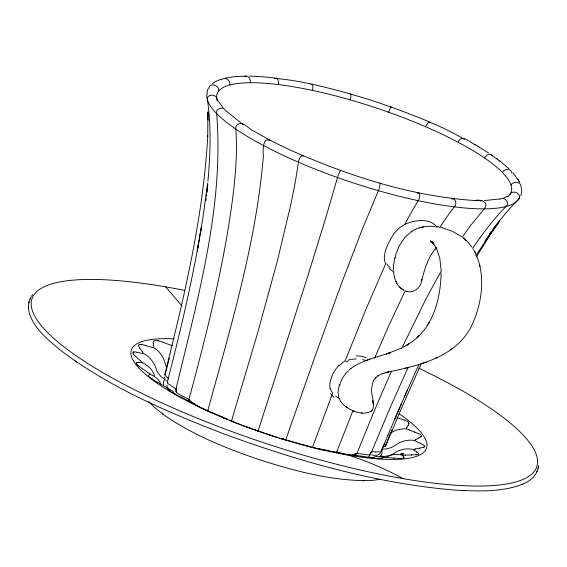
<?xml version="1.0" encoding="UTF-8"?>
<svg xmlns="http://www.w3.org/2000/svg" width="567" height="567" viewBox="0 0 567 567"><rect width="100%" height="100%" fill="white"/><g stroke="black" fill="none" stroke-linecap="round" stroke-linejoin="round"><path stroke-width="0.85" d="M441.105 273.131C440.793 290.439 437.313 308.094 428.744 323.282L429.198 322.531L427.291 325.656L427.78 324.877C422.585 333.212 415.292 340.129 406.879 345.168L408.722 344.02L403.293 347.103M207.742 136.151L207.898 111.805L208.068 120.176M207.756 135.747C203.326 216.842 184.339 296.215 164.735 374.752M278.525 84.568L278.156 79.982L276.505 78.211L263.584 76.786L249.26 76.077M339.796 385.532L339.952 384.142M283.585 438.716L283.472 439.794M206.835 192.326L207.77 182.964M207.94 181.263C210.322 154.344 211.363 127.079 207.494 100.239C205.757 92.988 218.536 93.803 217.246 100.806A154.834 36.933 18.4 0 1 312.452 90.436M206.501 196.239L206.686 194.516M206.962 191.944L207.246 189.371M207.43 187.649L207.798 184.218M538.558 465.564L538.267 467.357M381.215 450.581L381.045 451.637A9.008 2.148 18.4 0 1 380.592 451.849L375.935 451.927M395.093 258.098L395.95 253.959L398.41 247.892M207.267 185.544L202.766 218.699L197.217 251.167L201.42 227.204L200.194 234.497M205.842 200.838L206.154 198.287M372.484 385.248C368.415 393.122 379.869 410.118 367.536 412.719C362.511 413.79 357.253 412.67 352.639 410.593M390.961 107.624L390.911 106.943L388.593 112.216M188.627 401.025L188.931 399.515C207.557 330.029 225.439 259.991 233.88 188.421C235.943 168.732 237.268 148.873 235.844 129.085C235.645 127.618 235.936 126.023 237.027 124.946C243.158 119.828 248.899 129.928 254.618 131.473C267.177 138.972 280.296 145.492 293.6 151.566C351.249 176.684 412.457 196.565 475.564 200.576L474.657 200.555C480.171 198.854 489.81 202.249 484.303 208.876L470.738 225.312L462.254 237.19M521.066 187.344C521.803 181.879 513.362 180.327 511.037 185.005A154.834 36.933 18.4 0 1 507.196 197.04M340.356 171.071L340.398 170.419L337.946 175.997L325.742 217.87L308.512 273.769L257.935 431.437M198.599 243.413C190.08 290.141 179.158 336.401 167.272 382.371L167.315 382.881A9.008 2.148 18.4 0 0 167.598 383.335L174.019 387.665A14.097 3.359 18.4 0 1 176.061 389.054M373.554 379.954L373.348 380.953M538.147 467.924L537.211 471M538.069 468.328L538.352 466.953M206.863 92.407L207.969 88.877M28.874 302.572L28.371 307.541M394.887 257.652L393.626 264.739L393.42 270.175M225.546 111.097C224.213 105.845 214.978 108.304 216.665 113.591C224.227 206.806 197.394 299.263 175.961 389.04L175.777 391.308L176.571 392.619M28.995 302.076L30.065 299.036M28.775 302.969L29.101 301.679M165.472 373.341L169.327 358.032M350.094 99.856C350.215 98.842 352.199 93.321 350.186 94.533M373.235 381.449L372.257 384.603M340.094 383.448L342.603 377.771L346.309 372.831A15.585 12.354 -41.7 0 1 348.662 370.775M421.6 280.665C424.598 269.368 427.879 257.624 435.647 248.552L435.321 248.92L436.143 247.999M339.427 384.405L337.967 392.272L338.655 397.247M422.061 279.127C421.373 286.76 414.052 294.032 406.263 291.254M231.223 421.891L257.319 334.055L277.213 261.486L290.906 204.198L295.428 181.277L298.667 160.581L299.667 158.094L301.268 156.095L302.658 155.606L303.076 156.435M370.896 452.551L370.421 454.195L369.174 454.854A9.008 2.148 18.4 0 1 368.387 454.925L357.94 453.522A7.52 1.793 18.4 0 0 356.912 453.458L355.176 455.755M167.272 382.371L167.818 381.69M520.825 195.693L521.718 192.078L521.562 187.989M285.591 440.318L315.606 354.8L341.221 284.273L362.15 229.557L379.011 189.18L380.117 184.169L379.847 183.084L379.33 183.588M312.254 447.909L332.609 393.342L330.15 388.409M336.387 452.842L352.872 410.77M356.919 453.458L375.191 408.75L391.4 371.25M381.272 451.339L384.561 443.344M369.691 454.174L371.272 452.594L390.379 407.092L408.247 367.154M381.322 451.112L388.019 435.024M382.987 446.753L385.617 445.931L402.336 406.248L421.352 363.482M385.17 446.272L391.946 430.041M522.441 484.282C528.444 481.837 534.312 477.811 536.928 471.666M387.899 435.321L401.16 404.193M536.857 471.843L537.282 470.816M331.688 377.211L330.901 379.295A18.697 12.254 -52.1 0 0 330.1 388.438M374.574 358.167L389.082 325.097L405.207 290.708M394.49 419.7L407.489 389.77M404.271 397.07L418.864 364.638M30.398 298.334L31.164 296.867M29.973 299.227L30.483 298.143M401.712 348.485L425.987 298.852L441.573 270.303M153.515 341.398L153.629 341.206A10.121 3.267 29.1 0 1 157.123 340.604L158.207 340.887M339.165 365.467L345.218 360.662L366.488 307.973L385.624 263.946L384.383 260.026L384.369 255.547L385.603 250.175L388.197 243.746L391.436 237.495L394.653 232.768L399.317 227.962L404.831 224.334L407.482 219.344M421.203 436.236L420.955 436.604M399.799 245.135L404.668 237.651L410.047 232.81M406.716 427.575L408.226 425.314M476.372 256.83L489.604 235.681L498.811 222.349M374.064 380.195L375.864 377.565L375.602 377.884L378.664 375.234L377.877 375.822L383.306 373.284L382.115 373.71L388.636 371.86L385.177 372.732L386.467 372.406M458.079 142.232C461.687 133.309 470.071 142.593 475.238 144.769M439.623 227.877L441.36 225.177A249.331 155.642 -82.9 0 1 454.358 206.842C457.193 204.694 455.875 197.656 451.779 199.052M475.94 255.511L494.126 228.239L485.033 241.308L489.505 234.773M31.596 296.172L31.936 295.676M472.559 248.544C482.517 233.639 493.446 219.323 506.005 206.508C510.683 203.149 504.269 195.799 500.073 199.251M380.592 452.785C378.806 455.946 374.56 455.535 371.562 454.89M489.746 234.412L494.396 227.891M489.512 233.724L491.029 231.669M493.545 228.239L497.734 222.881M32.163 295.364L32.702 294.634M484.338 157.839L487.691 154.571L490.427 154.366L500.023 161.127L508.946 168.718M494.622 227.544L499.612 220.946M368.826 456.761L369.925 455.329M165.351 378.742L164.267 380.202A127.136 30.327 18.4 0 0 163.487 382.307A101.11 24.119 18.4 0 0 163.416 382.853L163.395 383.122A130.601 31.15 18.4 0 0 163.558 385.255L163.693 385.929M379.968 456.768L381.215 455.152A127.136 30.327 18.4 0 0 381.988 453.047A101.11 24.119 18.4 0 0 382.059 452.509L382.08 452.232A130.601 31.15 18.4 0 0 381.924 450.099L381.782 449.433M498.79 221.548L510.307 207.926L517.99 199.953C523.788 195.069 512.774 188.322 509.669 194.715M502.397 172.425C504.269 168.342 511.441 168.045 511.973 173.077M149.794 374.617L148.873 375.191A30.71 4.012 28 0 0 148.724 376.041M221.463 79.784C224.922 76.106 230.762 80.379 229.904 84.922M417.872 336.933L419.488 335.373L417.05 337.691M371.08 411.323L372.009 410.536M350.647 368.72C362.207 359.946 376.835 357.401 390.231 352.646L386.24 353.985L387.906 353.425M349.123 369.967L350.973 368.451M390.082 433.776C394.476 429.552 400.883 428.907 406.688 428.808M387.304 372.2C418.12 365.828 454.635 357.614 470.801 327.471C482.397 303.756 486.812 273.244 473.473 249.338M382.045 458.2L382.824 457.569M450.772 349.74L452.445 348.535M212.171 83.732L215.885 81.421L221.002 79.274M386.708 457.342C391.216 453.515 397.573 454.33 402.953 455.266M410.685 232.038C417.681 226.984 426.696 225.786 435.116 226.495M417.333 193.127L418.318 192.745C420.7 194.545 419.722 198.493 418.248 200.668A249.317 102.322 -77.9 0 0 407.489 219.372M407.772 344.616L408.722 344.02M371.456 457.945L376.318 456.456L383.958 457.335M411.132 232.137L411.996 231.655M415.675 439.588L418.935 438.015M289.425 441.487L290.814 441.246L301.424 444.372M354.701 454.124L355.353 453.798M165.259 374.192L164.82 374.532A9.008 2.148 18.4 0 0 164.728 374.879L167.251 377.636M354.559 454.195L352.057 455.01M507.727 196.139L503.758 197.862M404.831 224.334C414.491 220.138 429.651 217.515 437.015 227.112M401.337 348.081L388.515 353.22M423.988 447.072L423.407 447.313M435.392 358.422L437.781 357.302M522.498 484.253C501.1 492.496 477.499 491.206 455.025 490.108C375.581 483.445 298.256 461.127 223.653 433.833C166.209 411.557 108.432 386.942 59.188 349.244C46.381 338.173 30.519 325.855 28.378 307.846M521.945 484.487L522.994 484.041M274.393 78.345C300.219 80.394 325.848 87.212 350.895 94.094M367.373 360.045L370.201 359.039M422.238 363.426L426.427 362.001M480.32 200.952L482.078 200.668M244.54 76.361C248.36 74.851 250.94 79.366 250.338 82.697M321.532 449.865L324.274 449.702L336.982 452.636M404.725 368.316L406.411 367.891M350.158 455.103L353.758 454.833L357.756 455.592M419.637 227.743L421.288 227.374M421.735 227.268L423.429 226.892M380.719 479.257L372.753 480.362L363.475 480.667M348.974 359.443L356.352 358.946M225.631 78.026L234.185 76.687L246.291 76.077M499.945 198.897L484.31 200.598M415.271 448.972L420.076 448.143M310.922 84.256C313.827 84.185 312.743 88.601 312.552 90.422A154.834 36.933 18.4 0 1 425.328 126.639M400.415 454.408L404.165 453.756M133.529 352.107L134.039 352.064M416.865 454.677L416.001 454.777M333.205 452.19L334.36 452.083M401.755 454.082L403.073 453.947M400.352 454.174L402.726 454.032L401.152 454.103M411.571 455.01L409.594 455.039M405.533 455.095L409.027 455.046M354.751 455.443L354.29 455.443M363.56 480.66C327.435 479.873 292.14 470.27 257.95 459.242C224.83 447.781 191.724 434.556 162.949 414.201M362.469 480.66L364.574 480.667M138.121 362.526L140.836 362.604A11.928 2.346 32.2 0 0 141.771 362.334M355.785 455.45L353.213 455.429M400.337 458.526L399.239 458.49M474.657 200.555L478.966 200.668M464.338 490.632L464.933 490.661M463.742 490.611L462.013 490.526M375.595 451.906L372.328 451.779A7.52 1.793 18.4 0 0 371.583 451.856M361.328 413.01L362.256 413.074M394.001 458.143L387.119 457.541M140.644 344.502L141.445 344.594M350.59 455.251L350.2 455.209M413.449 449.525C405.809 447.654 398.381 449.872 392.286 454.429A26.89 25.905 34.8 0 1 389.55 455.492L384.816 456.499L380.613 456.081M382.392 449.057L385.865 449.043L390.642 447.781A26.89 25.529 -17.7 0 0 393.392 446.555C399.494 441.849 406.858 439.106 414.718 440.495A11.914 3.225 5.1 0 0 416.575 441.516M375.524 458.356L374.263 458.193M437.086 226.75L439.021 227.013M368.564 457.335L361.285 456.137M362.724 359.598L367.083 360.69M323.466 449.631L321.255 449.227M136.98 352.398L141.24 353.22A11.928 3.069 32.5 0 0 143.068 353.34A11.914 2.998 31.8 0 0 142.459 351.859M320.497 449.085L320.879 449.156M320.114 449.014L319.327 448.866M347.38 454.55L349.832 454.954A9.008 2.148 18.4 0 0 350.562 455.025M344.112 454.181L342.78 453.905M346.947 454.458L337.918 452.324A7.52 1.793 18.4 0 0 336.678 452.112M315.543 448.093L315.032 447.98M440.956 227.417L452.551 231.322L461.382 236.496M298.568 443.16L299.305 443.337M308.25 446.286L306.924 445.924M245.717 426.483L264.307 433.096M405.937 291.162L407.007 291.452M145.485 345.53L150.978 347.096A11.928 3.763 31.9 0 0 153.551 347.621M397.098 417.638L399.615 418.354M282.664 438.993L291.225 441.388M350.704 94.037L371.045 100.182L391.003 106.979M283.734 439.241L282.593 438.908M277.993 437.632L277.398 437.455M348.344 455.117C367.288 461.162 385.638 469.079 403.08 478.633M269.764 435.002L269.155 434.797M262.769 432.621L261.628 432.224M163.062 342.39L169.391 344.651A11.928 4.394 30.3 0 0 172.503 345.551M390.911 106.943C416.008 116.221 441.622 125.839 464.557 139.411M255.441 429.892L255.901 430.722M414.817 432.019L409.076 429.977M211.009 412.181L221.924 416.717L224.114 418.559M240.486 424.591L239.848 424.357M201.512 408.084L204.637 409.331A14.097 3.359 18.4 0 1 207.834 410.714M404.661 420.034L405.199 420.246A10.121 3.409 8.2 0 1 408.821 422.911M201.285 407.999L200.399 407.645M190.845 401.989L194.013 403.513L195.941 405.129M199.506 407.283L199.953 407.467M233.072 421.706L232.031 421.274M354.488 411.358C348.585 409.076 342.794 405.44 339.683 399.756M164.869 379.273L161.304 376.927L158.165 373.121A26.89 26.16 37.4 0 1 156.641 370.534C154.593 363.086 150.12 356.586 142.884 353.206M221.201 416.454L227.544 419.318M205.587 409.849L204.956 409.572A10.121 0.645 23.7 0 1 198.748 406.645M420.728 443.514L416.32 441.551M166.436 387.481L172.574 390.989L175.097 394.285M183.736 396.85L186.302 398.084A14.097 3.359 18.4 0 1 189.009 399.522A7.52 1.793 18.4 0 1 189.598 400.047L191.859 402.896M183.339 396.659L177.804 393.618A9.008 2.148 18.4 0 1 177.173 393.087L176.394 391.882L176.316 389.572M187.571 400.352L180.901 397.07M432.26 242.18L433.521 242.924L430.693 241.266L433.479 242.782M418.97 433.72L419.382 433.925A10.121 2.948 7 0 1 421.316 436.25M149.645 373.922C154.139 376.134 159.355 378.884 160.745 384.114M198.882 406.702L198.096 406.277M175.678 394.419L175.09 394.108M339.994 399.062L339.612 398.849M393.838 271.898L389.097 268.446M141.608 362.228C147.796 365.07 153.232 369.89 154.713 376.743M478.038 146.406L488.52 152.934M339.42 398.736L335.551 396.106M163.594 385.758L157.449 382.179M474.551 144.365L478.754 146.825M403.888 290.318L399.799 287.278L401.174 288.553M195.438 404.767L194.679 404.299M192.773 403.109L194.438 404.143M416.958 452.062L414.215 450.411M401.734 288.972L403.406 290.02M152.785 379.344L152.282 379.025M76.226 361.739L77.381 362.519M75.205 361.044L75.716 361.392M423.719 445.088L423.981 445.272A10.121 2.445 6.7 0 1 424.095 447.094M431.976 242.024L430.473 240.968L432.926 242.86L431.622 241.712L433.975 244.186L432.997 242.995L436.739 248.856L435.952 247.311L436.25 247.899M345.813 406.631L347.025 407.496L345.331 406.291M147.434 372.214L142.246 368.522M169.646 390.833L170.135 391.202M162.141 413.605L163.424 414.555M162.481 413.853L154.529 407.446L148.795 401.613M209.67 411.933L208.748 411.288A7.52 1.793 18.4 0 0 207.777 410.721C230.719 326.727 256.404 242.392 263.442 155.209C262.649 152.927 262.79 135.378 270.012 140.687M153.374 347.458C160.277 351.32 164.083 358.117 165.798 365.531A26.89 24.764 76.5 0 0 166.641 367.338M499.265 160.553L500.023 161.127M496.727 158.64L497.472 159.207M167.471 377.813L168.64 378.784M491.213 154.734L492.362 155.939M138.476 365.658L138.1 365.346M466.244 240.514L463.161 237.828L467.917 242.18L472.013 247.155M226.268 110.983L243.434 124.889M400.919 288.312L397.97 285.166L395.837 281.452L396.723 283.245M165.855 380.344L166.443 380.882M136.328 357.026L140.191 360.633M165.642 286.859L181.972 305.953M512.922 172.807L518.67 180.59M223.022 107.68L217.771 100.529M167.513 388.43L168.385 389.628M403.747 457.08L402.726 455.84M418.595 453.359L418.687 453.508A10.121 1.942 7.1 0 1 416.979 454.706M385.369 444.875L385.702 445.591A9.008 2.148 18.4 0 1 385.617 445.931M140.106 348.471L142.36 351.816M518.961 181.121L519.563 182.17L518.075 179.548M474.834 251.684L475.118 252.237M396.56 282.912L394.455 277.596L393.512 271.947M436.448 248.289L439.801 258.29L441.055 269.849M167.272 386.389L166.946 384.958M429.97 122.933L429.191 121.969L428.255 122.33L425.427 126.668A154.834 36.933 18.4 0 1 510.952 184.948M408.715 422.904L408.807 423.379M479.647 264.562L480.036 266.355M372.703 400.904L372.654 400.536L373.121 404.151M164.395 376.949L164.487 377.714M153.317 343.453L153.785 346.352A11.914 3.657 31.2 0 1 153.522 347.55M218.614 91.096C220.003 84.887 208.727 82.095 208.819 88.948M28.357 307.123L28.393 308.264M284.322 439.638A30.71 1.609 18.4 0 1 279.51 438.277M277.518 437.504A10.121 0.425 17.9 0 1 270.289 435.194M270.381 435.059A30.71 1.34 17.8 0 1 265.866 433.486M246.914 427.093A30.71 1.793 21.1 0 1 241.258 425.073M239.905 424.392A10.121 0.468 20.9 0 1 232.938 421.671M233.462 421.713A30.71 1.467 20.8 0 1 229.663 420.083M211.42 412.549A30.71 2.346 23.7 0 1 205.566 410.04M199.123 406.667A30.71 1.977 23.5 0 1 196.345 405.122M190.462 401.826A11.928 0.553 26.5 0 1 192.284 402.875M187.642 400.274A11.914 0.638 25.8 0 1 191.632 402.258M180.76 397.198A30.71 3.225 26 0 1 175.224 394.391M175.04 394.1A10.121 0.936 26.1 0 1 170.015 391.152M170.135 391.053A30.71 2.849 26 0 1 168.704 389.777M166.365 387.445A11.928 1.049 29.1 0 1 167.343 388.338M163.906 385.822A11.914 1.099 28.3 0 1 167.095 387.743M157.059 382.158A30.71 4.38 27.8 0 1 152.225 379.21M152.225 379.011A10.121 1.325 28.1 0 1 148.689 376.226M149.731 373.965A11.928 1.658 31.1 0 1 149.752 374.589M147.732 372.306A11.914 1.673 30.3 0 1 150.142 374.142M141.821 368.422A30.71 5.727 29 0 1 137.972 365.495M138.043 365.325A10.121 1.786 29.5 0 1 136.215 362.894M136.342 362.689A30.71 5.386 29.3 0 1 137.93 362.398M140.403 360.711A11.914 2.318 31.4 0 1 141.97 362.405M135.981 356.912A30.71 7.173 29.5 0 1 133.358 354.148M133.451 353.978A10.121 2.289 30.1 0 1 133.443 352.05M133.798 351.894A30.71 6.889 30 0 1 136.76 352.22M139.886 348.393A30.71 8.618 29.3 0 1 138.639 345.92M138.752 345.75A10.121 2.792 30 0 1 140.581 344.452M141.204 344.389A30.71 8.413 29.9 0 1 145.308 345.338M153.232 343.418A30.71 9.965 28.3 0 1 153.444 341.362M158.03 340.668A30.71 9.852 29 0 1 162.963 342.22M172.659 345.374A11.914 4.26 29.8 0 1 172.453 345.445M399.402 418.489A30.71 10.015 8.5 0 1 404.448 420.104M408.878 423.393A30.71 10.355 8.3 0 1 408.12 425.293M406.489 428.794A11.928 3.87 5.1 0 1 406.83 427.596M409.275 429.906A11.914 3.87 6 0 1 406.695 428.808M414.491 432.097A30.71 8.668 7.5 0 1 418.708 433.755M420.898 436.597A30.71 8.973 7.1 0 1 418.715 437.958M414.569 440.481A11.928 3.182 4.3 0 1 415.831 439.616M420.331 443.543A30.71 7.222 7.3 0 1 423.464 445.088M423.202 447.264A30.71 7.47 6.7 0 1 419.757 448.036M413.371 449.511A11.928 2.459 4.5 0 1 415.462 449.021M414.427 450.368A11.914 2.544 5.2 0 1 413.336 449.518M416.561 452.048A30.71 5.776 7.8 0 1 418.432 453.345M415.661 454.67A30.71 5.954 7.1 0 1 411.203 454.854M402.974 455.273A11.928 1.765 5.5 0 1 405.745 455.166M402.946 455.854A11.914 1.878 6.1 0 1 402.698 455.237M403.484 457.052A30.71 4.423 8.9 0 1 403.995 457.987M403.895 458.072A10.121 1.467 8.2 0 1 400.437 458.554M398.821 458.32A30.71 4.515 8.2 0 1 393.668 457.959M384.1 457.371A11.928 1.134 7.3 0 1 387.318 457.626M382.881 457.576A11.914 1.283 7.7 0 1 383.455 457.25M382.066 458.242A30.71 3.26 10.7 0 1 381.194 458.717M380.563 458.66A10.121 1.049 10 0 1 375.602 458.384M373.894 457.987A30.71 3.26 10 0 1 368.415 457.151M358.018 455.67A11.928 0.617 9.9 0 1 361.377 456.215M355.466 455.393A11.95 0.78 10.1 0 1 356.806 455.386M353.836 455.584A30.724 2.374 13 0 1 351.597 455.521M350.3 455.237A10.121 0.723 12.3 0 1 344.162 454.21M342.688 453.735A30.71 2.268 12.3 0 1 337.266 452.537M322.297 449.347A11.914 0.411 12.9 0 1 324.274 449.674M320.646 449.284A30.71 1.807 15.6 0 1 317.073 448.603M315.167 448.022A10.121 0.51 15 0 1 308.235 446.3M307.442 445.91A30.71 1.616 14.9 0 1 302.388 444.485M399.239 413.86A155.514 37.096 18.4 0 1 371.718 458.349A155.514 37.096 18.4 0 1 168.916 390.833A155.514 37.096 18.4 0 1 173.949 338.853M418.928 368.238A265.987 63.447 18.4 0 1 467.442 485.869A265.987 63.447 18.4 0 1 76.283 355.849A265.987 63.447 18.4 0 1 184.821 290.424M398.289 247.843A120.473 104.427 3 0 1 399.671 245.086M484.374 208.854A163.948 39.109 18.4 0 0 517.99 199.953A163.948 39.109 18.4 0 0 519.358 197.699M484.303 208.876A163.948 39.109 18.4 0 1 454.373 206.877A163.948 39.109 18.4 0 1 418.248 200.668A163.948 39.109 18.4 0 1 378.387 190.654A163.948 39.109 18.4 0 1 337.507 177.528A163.948 39.109 18.4 0 1 298.398 162.183A163.948 39.109 18.4 0 1 263.726 145.655A163.948 39.109 18.4 0 1 235.844 129.085A163.948 39.109 18.4 0 1 216.665 113.591A163.948 39.109 18.4 0 1 207.352 92.825M355.403 453.82A14.097 3.359 18.4 0 1 356.82 453.416M370.938 452.565A14.097 3.359 18.4 0 1 371.477 451.821M175.968 389.04A7.52 1.793 18.4 0 1 176.287 389.501M334.395 452.097A14.097 3.359 18.4 0 1 336.6 452.069M519.797 196.494A163.948 39.109 18.4 0 1 519.599 197.103M334.013 397.269A12.098 7.662 28.2 0 1 330.646 393.583M331.447 377.19A29.739 20.525 -50 0 1 338.931 365.247M345.764 361.81A14.529 11.872 -19 0 1 349.159 360.725M390.231 267.801A18.513 12.339 21.7 0 1 386.687 263.754M356.239 355.863A13.92 6.875 0.2 0 1 366.19 357.834"/></g></svg>
